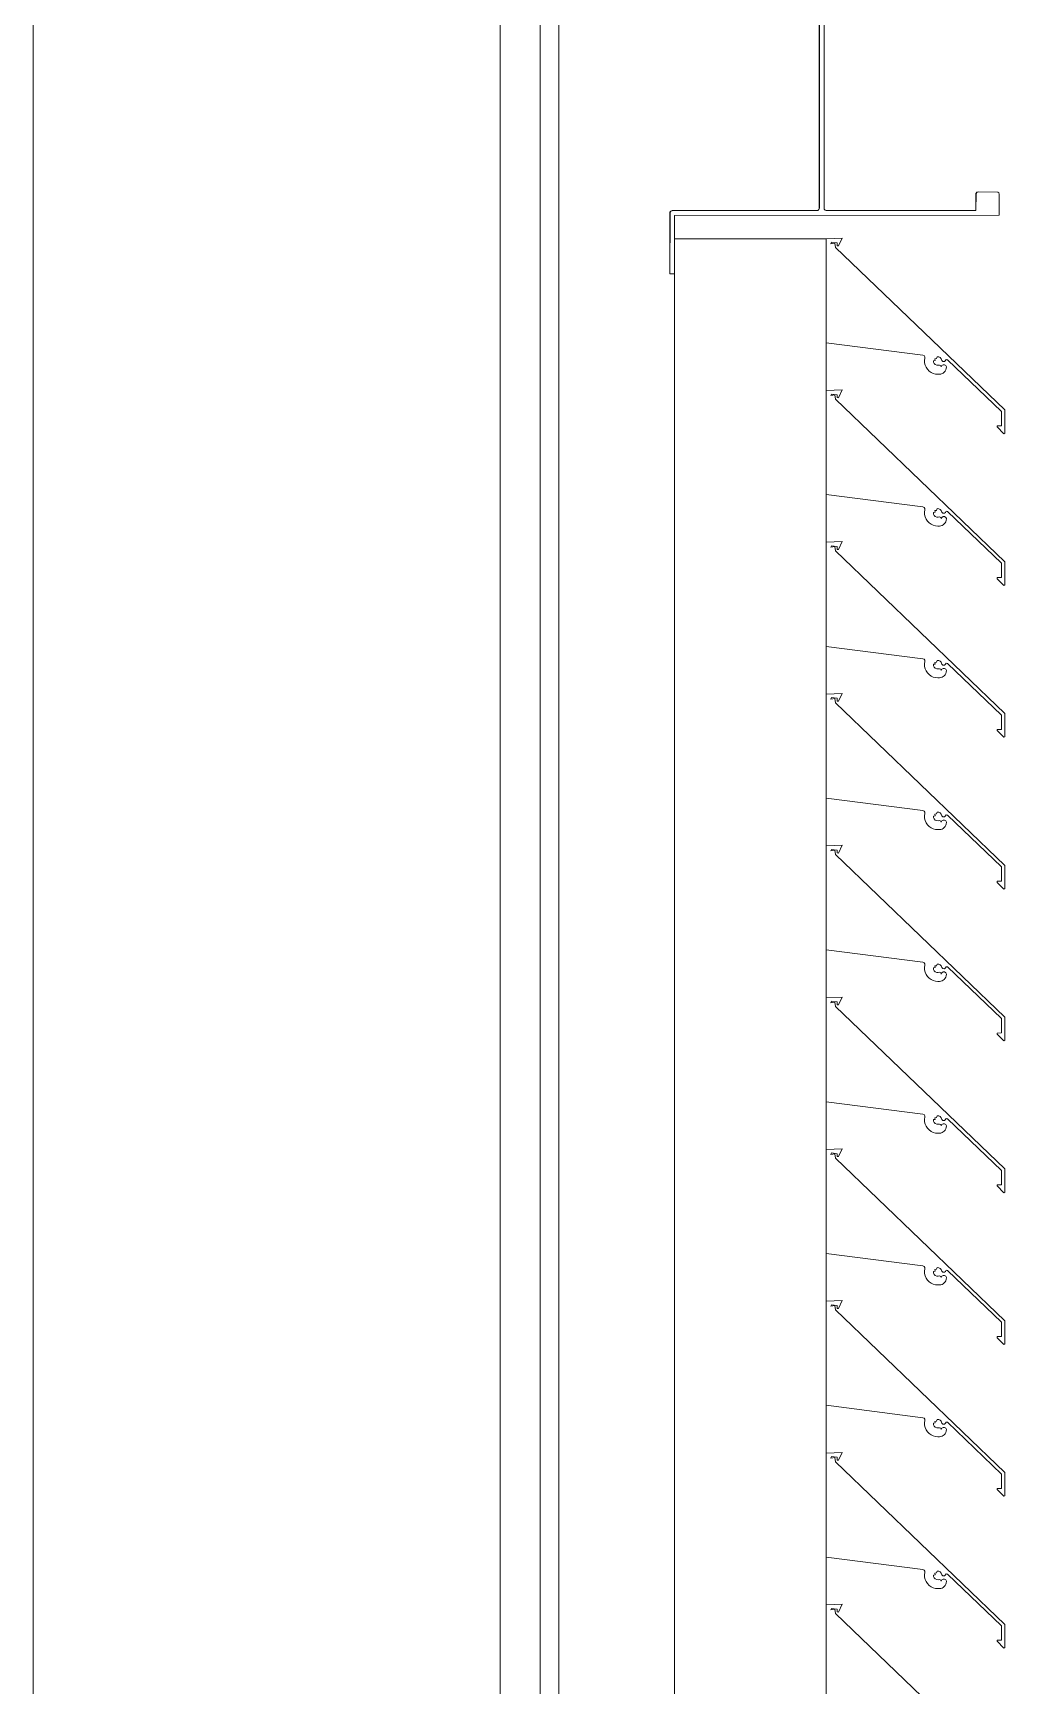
# Model space of a CAD drawing. Header units: millimetres. Extents: x -220592 to 404889, y -217665 to 38245.
# Drawn here: x 7830.18 to 7834.34, y -47989.15 to -47982.07 of the extents above; entities that cross this region are included whole.
import ezdxf

# ---------------------------------------------------------------- set-up
doc = ezdxf.new("R2010")
doc.units = ezdxf.units.MM
doc.linetypes.add('XKITLINE00', pattern=[0])
doc.layers.add('Part', color=7, linetype='Continuous', lineweight=0)

# ---------------------------------------------------------------- blocks, each defined once
blk = doc.blocks.new('*A15046')
at = {"layer": 'Part', "color": 7, "linetype": 'XKITLINE00', "lineweight": 0}
for p, q in [((92.53, 356.643483), (92.53, 93.899527)), ((94.53, 93.899527), (94.53, 244.699959))]:
    blk.add_line(p, q, dxfattribs=at)
blk = doc.blocks.new('*A15051')
at = {"layer": 'Part', "color": 7, "linetype": 'XKITLINE00', "lineweight": 0}
for p, q in [((94.700136, 214.15), (94.700136, 241.4)), ((94.780136, 214.15), (94.780136, 241.4))]:
    blk.add_line(p, q, dxfattribs=at)
blk = doc.blocks.new('*A15053')
at = {"layer": 'Part', "color": 7, "linetype": 'XKITLINE00', "lineweight": 0}
for p, q in [((95.925304, 227.26533), (95.275304, 227.26533)), ((95.275304, 227.26533), (95.275304, 213.465444)), ((95.925304, 227.26533), (95.925304, 213.465444)), ((95.925304, 213.465444), (95.275304, 213.465444))]:
    blk.add_line(p, q, dxfattribs=at)
blk = doc.blocks.new('*A15861')
at = {"layer": 'Part', "color": 7, "linetype": 'XKITLINE00', "lineweight": 0}
for p, q in [((95.275085, 228.61533), (95.255085, 228.615327)), ((95.255085, 228.615327), (95.255131, 228.355327)), ((95.255131, 228.355327), (95.256817, 228.349771)), ((95.256817, 228.349771), (95.261306, 228.346089)), ((95.261306, 228.346089), (95.261681, 228.346088)), ((95.275632, 228.36533), (96.665129, 228.365573)), ((95.890688, 228.343752), (95.894372, 228.339265)), ((95.894372, 228.339265), (95.895134, 228.335438)), ((95.895134, 228.335438), (95.895298, 227.395438)), ((96.565132, 228.34545), (96.565145, 228.275555)), ((96.565145, 228.275555), (96.566831, 228.27)), ((96.566831, 228.27), (96.571319, 228.266318)), ((96.571319, 228.266318), (96.571698, 228.266314)), ((96.566048, 227.459382), (96.5653, 227.385555)), ((96.569731, 227.463871), (96.566048, 227.459382)), ((96.575286, 227.465557), (96.569731, 227.463871)), ((96.659113, 227.46481), (96.575286, 227.465557)), ((95.256062, 227.379154), (95.255347, 227.115327)), ((95.259745, 227.383642), (95.256062, 227.379154)), ((95.2653, 227.385328), (95.259745, 227.383642)), ((95.889127, 227.386198), (95.2653, 227.385328)), ((95.893614, 227.389882), (95.889127, 227.386198)), ((95.895298, 227.395438), (95.893614, 227.389882)), ((96.5653, 227.385555), (95.925456, 227.385444)), ((95.255347, 227.115327), (95.25585, 227.115327))]:
    blk.add_line(p, q, dxfattribs=at)
blk = doc.blocks.new('*A15862')
at = {"layer": 'Part', "color": 7, "linetype": 'XKITLINE00', "lineweight": 0}
for p, q in [((95.925304, 222.715326), (95.992799, 222.71794)), ((95.947029, 222.700196), (95.944993, 222.693623)), ((95.944993, 222.693623), (95.962009, 222.696527)), ((95.972012, 222.697056), (95.947029, 222.700196)), ((95.962009, 222.696527), (95.964906, 222.677984)), ((95.964906, 222.677984), (96.690028, 221.981738)), ((95.972141, 222.684865), (95.972012, 222.697056)), ((95.977264, 222.684453), (95.972141, 222.684865)), ((95.992799, 222.71794), (95.977264, 222.684453)), ((96.339112, 222.216618), (95.925304, 222.269622)), ((96.344187, 222.214428), (96.339112, 222.216618)), ((96.347324, 222.209876), (96.344187, 222.214428)), ((96.346077, 222.19422), (96.347563, 222.204354)), ((96.346452, 222.183984), (96.346077, 222.19422)), ((96.348675, 222.173985), (96.346452, 222.183984)), ((96.347563, 222.204354), (96.347324, 222.209876)), ((96.352673, 222.164555), (96.348675, 222.173985)), ((96.391775, 222.193926), (96.38407, 222.19282)), ((96.38407, 222.19282), (96.384639, 222.186336)), ((96.384639, 222.186336), (96.387441, 222.180462)), ((96.387441, 222.180462), (96.392123, 222.17594)), ((96.397771, 222.20193), (96.390606, 222.200986)), ((96.390606, 222.200986), (96.391775, 222.193926)), ((96.392123, 222.17594), (96.398091, 222.173342)), ((96.400093, 222.20932), (96.397771, 222.20193)), ((96.406765, 222.208898), (96.400093, 222.20932)), ((96.412841, 222.206108), (96.406765, 222.208898)), ((96.417508, 222.201322), (96.412841, 222.206108)), ((96.420622, 222.193748), (96.417508, 222.201322)), ((96.420292, 222.171987), (96.425448, 222.175205)), ((96.424805, 222.189591), (96.420622, 222.193748)), ((96.430699, 222.189385), (96.424805, 222.189591)), ((96.425448, 222.175205), (96.431526, 222.175193)), ((96.435163, 222.193239), (96.430699, 222.189385)), ((96.431526, 222.175193), (96.43667, 222.171956)), ((96.438818, 222.197866), (96.435163, 222.193239)), ((96.443977, 222.196774), (96.438818, 222.197866)), ((96.674993, 221.975371), (96.443977, 222.196774)), ((96.358313, 222.156005), (96.352673, 222.164555)), ((96.365409, 222.148618), (96.358313, 222.156005)), ((96.373725, 222.14264), (96.365409, 222.148618)), ((96.382988, 222.138267), (96.373725, 222.14264)), ((96.392889, 222.135644), (96.382988, 222.138267)), ((96.403102, 222.134859), (96.392889, 222.135644)), ((96.398091, 222.173342), (96.404591, 222.172998)), ((96.409901, 222.134957), (96.403102, 222.134859)), ((96.404591, 222.172998), (96.410509, 222.173903)), ((96.415629, 222.135593), (96.409901, 222.134957)), ((96.410509, 222.173903), (96.41532, 222.171496)), ((96.41532, 222.171496), (96.41735, 222.166515)), ((96.42113, 222.137312), (96.415629, 222.135593)), ((96.41735, 222.166515), (96.420292, 222.171987)), ((96.4262, 222.140052), (96.42113, 222.137312)), ((96.430653, 222.14371), (96.4262, 222.140052)), ((96.434325, 222.148153), (96.430653, 222.14371)), ((96.437079, 222.153216), (96.434325, 222.148153)), ((96.43667, 222.171956), (96.43931, 222.166482)), ((96.438814, 222.158712), (96.437079, 222.153216)), ((96.43931, 222.166482), (96.438814, 222.158712)), ((96.67465, 221.914025), (96.674993, 221.975371)), ((96.690028, 221.981738), (96.689475, 221.882587)), ((96.656145, 221.909007), (96.65723, 221.913928)), ((96.684794, 221.880119), (96.656145, 221.909007)), ((96.65723, 221.913928), (96.67465, 221.914025)), ((96.689475, 221.882587), (96.684794, 221.880119))]:
    blk.add_line(p, q, dxfattribs=at)
blk = doc.blocks.new('*A15863')
at = {"layer": 'Part', "color": 7, "linetype": 'XKITLINE00', "lineweight": 0}
for p, q in [((95.925304, 223.365326), (95.992799, 223.36794)), ((95.947029, 223.350196), (95.944993, 223.343623)), ((95.944993, 223.343623), (95.962009, 223.346527)), ((95.972012, 223.347056), (95.947029, 223.350196)), ((95.962009, 223.346527), (95.964906, 223.327984)), ((95.964906, 223.327984), (96.690028, 222.631738)), ((95.972141, 223.334865), (95.972012, 223.347056)), ((95.977264, 223.334453), (95.972141, 223.334865)), ((95.992799, 223.36794), (95.977264, 223.334453)), ((96.339112, 222.866618), (95.925304, 222.919622)), ((96.344187, 222.864428), (96.339112, 222.866618)), ((96.347324, 222.859876), (96.344187, 222.864428)), ((96.346077, 222.84422), (96.347563, 222.854354)), ((96.346452, 222.833984), (96.346077, 222.84422)), ((96.348675, 222.823985), (96.346452, 222.833984)), ((96.347563, 222.854354), (96.347324, 222.859876)), ((96.352673, 222.814555), (96.348675, 222.823985)), ((96.358313, 222.806005), (96.352673, 222.814555)), ((96.391775, 222.843926), (96.38407, 222.84282)), ((96.38407, 222.84282), (96.384639, 222.836336)), ((96.384639, 222.836336), (96.387441, 222.830462)), ((96.387441, 222.830462), (96.392123, 222.82594)), ((96.397771, 222.85193), (96.390606, 222.850986)), ((96.390606, 222.850986), (96.391775, 222.843926)), ((96.392123, 222.82594), (96.398091, 222.823342)), ((96.400093, 222.85932), (96.397771, 222.85193)), ((96.398091, 222.823342), (96.404591, 222.822998)), ((96.406765, 222.858898), (96.400093, 222.85932)), ((96.404591, 222.822998), (96.410509, 222.823903)), ((96.412841, 222.856108), (96.406765, 222.858898)), ((96.410509, 222.823903), (96.41532, 222.821496)), ((96.417508, 222.851322), (96.412841, 222.856108)), ((96.41532, 222.821496), (96.41735, 222.816515)), ((96.41735, 222.816515), (96.420292, 222.821987)), ((96.420622, 222.843748), (96.417508, 222.851322)), ((96.420292, 222.821987), (96.425448, 222.825205)), ((96.424805, 222.839591), (96.420622, 222.843748)), ((96.430699, 222.839385), (96.424805, 222.839591)), ((96.425448, 222.825205), (96.431526, 222.825193)), ((96.435163, 222.843239), (96.430699, 222.839385)), ((96.431526, 222.825193), (96.43667, 222.821956)), ((96.438818, 222.847866), (96.435163, 222.843239)), ((96.43667, 222.821956), (96.43931, 222.816482)), ((96.43931, 222.816482), (96.438814, 222.808712)), ((96.443977, 222.846774), (96.438818, 222.847866)), ((96.674993, 222.625371), (96.443977, 222.846774)), ((96.365409, 222.798618), (96.358313, 222.806005)), ((96.373725, 222.79264), (96.365409, 222.798618)), ((96.382988, 222.788267), (96.373725, 222.79264)), ((96.392889, 222.785644), (96.382988, 222.788267)), ((96.403102, 222.784859), (96.392889, 222.785644)), ((96.409901, 222.784957), (96.403102, 222.784859)), ((96.415629, 222.785593), (96.409901, 222.784957)), ((96.42113, 222.787312), (96.415629, 222.785593)), ((96.4262, 222.790052), (96.42113, 222.787312)), ((96.430653, 222.79371), (96.4262, 222.790052)), ((96.434325, 222.798153), (96.430653, 222.79371)), ((96.437079, 222.803216), (96.434325, 222.798153)), ((96.438814, 222.808712), (96.437079, 222.803216)), ((96.67465, 222.564025), (96.674993, 222.625371)), ((96.690028, 222.631738), (96.689475, 222.532587)), ((96.656145, 222.559007), (96.65723, 222.563928)), ((96.684794, 222.530119), (96.656145, 222.559007)), ((96.65723, 222.563928), (96.67465, 222.564025)), ((96.689475, 222.532587), (96.684794, 222.530119))]:
    blk.add_line(p, q, dxfattribs=at)
blk = doc.blocks.new('*A15864')
at = {"layer": 'Part', "color": 7, "linetype": 'XKITLINE00', "lineweight": 0}
for p, q in [((95.925304, 224.015326), (95.992799, 224.01794)), ((95.992799, 224.01794), (95.977264, 223.984453)), ((95.947029, 224.000196), (95.944993, 223.993623)), ((95.944993, 223.993623), (95.962009, 223.996527)), ((95.972012, 223.997056), (95.947029, 224.000196)), ((95.962009, 223.996527), (95.964906, 223.977984)), ((95.964906, 223.977984), (96.690028, 223.281738)), ((95.972141, 223.984865), (95.972012, 223.997056)), ((95.977264, 223.984453), (95.972141, 223.984865)), ((96.339112, 223.516618), (95.925304, 223.569622)), ((96.344187, 223.514428), (96.339112, 223.516618)), ((96.347324, 223.509876), (96.344187, 223.514428)), ((96.346077, 223.49422), (96.347563, 223.504354)), ((96.346452, 223.483984), (96.346077, 223.49422)), ((96.348675, 223.473985), (96.346452, 223.483984)), ((96.347563, 223.504354), (96.347324, 223.509876)), ((96.352673, 223.464555), (96.348675, 223.473985)), ((96.358313, 223.456005), (96.352673, 223.464555)), ((96.365409, 223.448618), (96.358313, 223.456005)), ((96.373725, 223.44264), (96.365409, 223.448618)), ((96.391775, 223.493926), (96.38407, 223.49282)), ((96.38407, 223.49282), (96.384639, 223.486336)), ((96.384639, 223.486336), (96.387441, 223.480462)), ((96.387441, 223.480462), (96.392123, 223.47594)), ((96.397771, 223.50193), (96.390606, 223.500986)), ((96.390606, 223.500986), (96.391775, 223.493926)), ((96.392123, 223.47594), (96.398091, 223.473342)), ((96.400093, 223.50932), (96.397771, 223.50193)), ((96.398091, 223.473342), (96.404591, 223.472998)), ((96.406765, 223.508898), (96.400093, 223.50932)), ((96.404591, 223.472998), (96.410509, 223.473903)), ((96.412841, 223.506108), (96.406765, 223.508898)), ((96.410509, 223.473903), (96.41532, 223.471496)), ((96.417508, 223.501322), (96.412841, 223.506108)), ((96.41532, 223.471496), (96.41735, 223.466515)), ((96.41735, 223.466515), (96.420292, 223.471987)), ((96.420622, 223.493748), (96.417508, 223.501322)), ((96.420292, 223.471987), (96.425448, 223.475205)), ((96.424805, 223.489591), (96.420622, 223.493748)), ((96.430699, 223.489385), (96.424805, 223.489591)), ((96.425448, 223.475205), (96.431526, 223.475193)), ((96.434325, 223.448153), (96.430653, 223.44371)), ((96.435163, 223.493239), (96.430699, 223.489385)), ((96.431526, 223.475193), (96.43667, 223.471956)), ((96.437079, 223.453216), (96.434325, 223.448153)), ((96.438818, 223.497866), (96.435163, 223.493239)), ((96.43667, 223.471956), (96.43931, 223.466482)), ((96.438814, 223.458712), (96.437079, 223.453216)), ((96.43931, 223.466482), (96.438814, 223.458712)), ((96.443977, 223.496774), (96.438818, 223.497866)), ((96.674993, 223.275371), (96.443977, 223.496774)), ((96.382988, 223.438267), (96.373725, 223.44264)), ((96.392889, 223.435644), (96.382988, 223.438267)), ((96.403102, 223.434859), (96.392889, 223.435644)), ((96.409901, 223.434957), (96.403102, 223.434859)), ((96.415629, 223.435593), (96.409901, 223.434957)), ((96.42113, 223.437312), (96.415629, 223.435593)), ((96.4262, 223.440052), (96.42113, 223.437312)), ((96.430653, 223.44371), (96.4262, 223.440052)), ((96.67465, 223.214025), (96.674993, 223.275371)), ((96.690028, 223.281738), (96.689475, 223.182587)), ((96.656145, 223.209007), (96.65723, 223.213928)), ((96.684794, 223.180119), (96.656145, 223.209007)), ((96.65723, 223.213928), (96.67465, 223.214025)), ((96.689475, 223.182587), (96.684794, 223.180119))]:
    blk.add_line(p, q, dxfattribs=at)
blk = doc.blocks.new('*A15865')
at = {"layer": 'Part', "color": 7, "linetype": 'XKITLINE00', "lineweight": 0}
for p, q in [((95.925304, 224.665326), (95.992799, 224.66794)), ((95.992799, 224.66794), (95.977264, 224.634453)), ((95.947029, 224.650196), (95.944993, 224.643623)), ((95.944993, 224.643623), (95.962009, 224.646527)), ((95.972012, 224.647056), (95.947029, 224.650196)), ((95.962009, 224.646527), (95.964906, 224.627984)), ((95.964906, 224.627984), (96.690028, 223.931738)), ((95.972141, 224.634865), (95.972012, 224.647056)), ((95.977264, 224.634453), (95.972141, 224.634865)), ((96.339112, 224.166618), (95.925304, 224.219622)), ((96.344187, 224.164428), (96.339112, 224.166618)), ((96.347324, 224.159876), (96.344187, 224.164428)), ((96.347563, 224.154354), (96.347324, 224.159876)), ((96.400093, 224.15932), (96.397771, 224.15193)), ((96.406765, 224.158898), (96.400093, 224.15932)), ((96.412841, 224.156108), (96.406765, 224.158898)), ((96.417508, 224.151322), (96.412841, 224.156108)), ((96.346077, 224.14422), (96.347563, 224.154354)), ((96.346452, 224.133984), (96.346077, 224.14422)), ((96.348675, 224.123985), (96.346452, 224.133984)), ((96.352673, 224.114555), (96.348675, 224.123985)), ((96.358313, 224.106005), (96.352673, 224.114555)), ((96.365409, 224.098618), (96.358313, 224.106005)), ((96.373725, 224.09264), (96.365409, 224.098618)), ((96.382988, 224.088267), (96.373725, 224.09264)), ((96.392889, 224.085644), (96.382988, 224.088267)), ((96.391775, 224.143926), (96.38407, 224.14282)), ((96.38407, 224.14282), (96.384639, 224.136336)), ((96.384639, 224.136336), (96.387441, 224.130462)), ((96.387441, 224.130462), (96.392123, 224.12594)), ((96.397771, 224.15193), (96.390606, 224.150986)), ((96.390606, 224.150986), (96.391775, 224.143926)), ((96.392123, 224.12594), (96.398091, 224.123342)), ((96.403102, 224.084859), (96.392889, 224.085644)), ((96.398091, 224.123342), (96.404591, 224.122998)), ((96.409901, 224.084957), (96.403102, 224.084859)), ((96.404591, 224.122998), (96.410509, 224.123903)), ((96.415629, 224.085593), (96.409901, 224.084957)), ((96.410509, 224.123903), (96.41532, 224.121496)), ((96.41532, 224.121496), (96.41735, 224.116515)), ((96.42113, 224.087312), (96.415629, 224.085593)), ((96.41735, 224.116515), (96.420292, 224.121987)), ((96.420622, 224.143748), (96.417508, 224.151322)), ((96.420292, 224.121987), (96.425448, 224.125205)), ((96.424805, 224.139591), (96.420622, 224.143748)), ((96.4262, 224.090052), (96.42113, 224.087312)), ((96.430699, 224.139385), (96.424805, 224.139591)), ((96.425448, 224.125205), (96.431526, 224.125193)), ((96.430653, 224.09371), (96.4262, 224.090052)), ((96.434325, 224.098153), (96.430653, 224.09371)), ((96.435163, 224.143239), (96.430699, 224.139385)), ((96.431526, 224.125193), (96.43667, 224.121956)), ((96.437079, 224.103216), (96.434325, 224.098153)), ((96.438818, 224.147866), (96.435163, 224.143239)), ((96.43667, 224.121956), (96.43931, 224.116482)), ((96.438814, 224.108712), (96.437079, 224.103216)), ((96.43931, 224.116482), (96.438814, 224.108712)), ((96.443977, 224.146774), (96.438818, 224.147866)), ((96.674993, 223.925371), (96.443977, 224.146774)), ((96.67465, 223.864025), (96.674993, 223.925371)), ((96.690028, 223.931738), (96.689475, 223.832587)), ((96.656145, 223.859007), (96.65723, 223.863928)), ((96.684794, 223.830119), (96.656145, 223.859007)), ((96.65723, 223.863928), (96.67465, 223.864025)), ((96.689475, 223.832587), (96.684794, 223.830119))]:
    blk.add_line(p, q, dxfattribs=at)
blk = doc.blocks.new('*A15866')
at = {"layer": 'Part', "color": 7, "linetype": 'XKITLINE00', "lineweight": 0}
for p, q in [((95.925304, 225.315326), (95.992799, 225.31794)), ((95.947029, 225.300196), (95.944993, 225.293623)), ((95.944993, 225.293623), (95.962009, 225.296527)), ((95.972012, 225.297056), (95.947029, 225.300196)), ((95.962009, 225.296527), (95.964906, 225.277984)), ((95.972141, 225.284865), (95.972012, 225.297056)), ((95.992799, 225.31794), (95.977264, 225.284453)), ((95.964906, 225.277984), (96.690028, 224.581738)), ((95.977264, 225.284453), (95.972141, 225.284865)), ((96.339112, 224.816618), (95.925304, 224.869622)), ((96.344187, 224.814428), (96.339112, 224.816618)), ((96.347324, 224.809876), (96.344187, 224.814428)), ((96.346077, 224.79422), (96.347563, 224.804354)), ((96.346452, 224.783984), (96.346077, 224.79422)), ((96.347563, 224.804354), (96.347324, 224.809876)), ((96.391775, 224.793926), (96.38407, 224.79282)), ((96.38407, 224.79282), (96.384639, 224.786336)), ((96.397771, 224.80193), (96.390606, 224.800986)), ((96.390606, 224.800986), (96.391775, 224.793926)), ((96.400093, 224.80932), (96.397771, 224.80193)), ((96.406765, 224.808898), (96.400093, 224.80932)), ((96.412841, 224.806108), (96.406765, 224.808898)), ((96.417508, 224.801322), (96.412841, 224.806108)), ((96.420622, 224.793748), (96.417508, 224.801322)), ((96.424805, 224.789591), (96.420622, 224.793748)), ((96.435163, 224.793239), (96.430699, 224.789385)), ((96.438818, 224.797866), (96.435163, 224.793239)), ((96.443977, 224.796774), (96.438818, 224.797866)), ((96.674993, 224.575371), (96.443977, 224.796774)), ((96.348675, 224.773985), (96.346452, 224.783984)), ((96.352673, 224.764555), (96.348675, 224.773985)), ((96.358313, 224.756005), (96.352673, 224.764555)), ((96.365409, 224.748618), (96.358313, 224.756005)), ((96.373725, 224.74264), (96.365409, 224.748618)), ((96.382988, 224.738267), (96.373725, 224.74264)), ((96.392889, 224.735644), (96.382988, 224.738267)), ((96.384639, 224.786336), (96.387441, 224.780462)), ((96.387441, 224.780462), (96.392123, 224.77594)), ((96.392123, 224.77594), (96.398091, 224.773342)), ((96.403102, 224.734859), (96.392889, 224.735644)), ((96.398091, 224.773342), (96.404591, 224.772998)), ((96.409901, 224.734957), (96.403102, 224.734859)), ((96.404591, 224.772998), (96.410509, 224.773903)), ((96.415629, 224.735593), (96.409901, 224.734957)), ((96.410509, 224.773903), (96.41532, 224.771496)), ((96.41532, 224.771496), (96.41735, 224.766515)), ((96.42113, 224.737312), (96.415629, 224.735593)), ((96.41735, 224.766515), (96.420292, 224.771987)), ((96.420292, 224.771987), (96.425448, 224.775205)), ((96.4262, 224.740052), (96.42113, 224.737312)), ((96.430699, 224.789385), (96.424805, 224.789591)), ((96.425448, 224.775205), (96.431526, 224.775193)), ((96.430653, 224.74371), (96.4262, 224.740052)), ((96.434325, 224.748153), (96.430653, 224.74371)), ((96.431526, 224.775193), (96.43667, 224.771956)), ((96.437079, 224.753216), (96.434325, 224.748153)), ((96.43667, 224.771956), (96.43931, 224.766482)), ((96.438814, 224.758712), (96.437079, 224.753216)), ((96.43931, 224.766482), (96.438814, 224.758712)), ((96.690028, 224.581738), (96.689475, 224.482587)), ((96.656145, 224.509007), (96.65723, 224.513928)), ((96.65723, 224.513928), (96.67465, 224.514025)), ((96.67465, 224.514025), (96.674993, 224.575371)), ((96.684794, 224.480119), (96.656145, 224.509007)), ((96.689475, 224.482587), (96.684794, 224.480119))]:
    blk.add_line(p, q, dxfattribs=at)
blk = doc.blocks.new('*A15867')
at = {"layer": 'Part', "color": 7, "linetype": 'XKITLINE00', "lineweight": 0}
for p, q in [((95.925304, 225.965326), (95.992799, 225.96794)), ((95.947029, 225.950196), (95.944993, 225.943623)), ((95.944993, 225.943623), (95.962009, 225.946527)), ((95.972012, 225.947056), (95.947029, 225.950196)), ((95.962009, 225.946527), (95.964906, 225.927984)), ((95.964906, 225.927984), (96.690028, 225.231738)), ((95.972141, 225.934865), (95.972012, 225.947056)), ((95.977264, 225.934453), (95.972141, 225.934865)), ((95.992799, 225.96794), (95.977264, 225.934453)), ((96.339112, 225.466618), (95.925304, 225.519622)), ((96.344187, 225.464428), (96.339112, 225.466618)), ((96.347324, 225.459876), (96.344187, 225.464428)), ((96.346077, 225.44422), (96.347563, 225.454354)), ((96.346452, 225.433984), (96.346077, 225.44422)), ((96.348675, 225.423985), (96.346452, 225.433984)), ((96.347563, 225.454354), (96.347324, 225.459876)), ((96.391775, 225.443926), (96.38407, 225.44282)), ((96.38407, 225.44282), (96.384639, 225.436336)), ((96.384639, 225.436336), (96.387441, 225.430462)), ((96.387441, 225.430462), (96.392123, 225.42594)), ((96.397771, 225.45193), (96.390606, 225.450986)), ((96.390606, 225.450986), (96.391775, 225.443926)), ((96.400093, 225.45932), (96.397771, 225.45193)), ((96.406765, 225.458898), (96.400093, 225.45932)), ((96.412841, 225.456108), (96.406765, 225.458898)), ((96.417508, 225.451322), (96.412841, 225.456108)), ((96.420622, 225.443748), (96.417508, 225.451322)), ((96.424805, 225.439591), (96.420622, 225.443748)), ((96.430699, 225.439385), (96.424805, 225.439591)), ((96.435163, 225.443239), (96.430699, 225.439385)), ((96.438818, 225.447866), (96.435163, 225.443239)), ((96.443977, 225.446774), (96.438818, 225.447866)), ((96.674993, 225.225371), (96.443977, 225.446774)), ((96.352673, 225.414555), (96.348675, 225.423985)), ((96.358313, 225.406005), (96.352673, 225.414555)), ((96.365409, 225.398618), (96.358313, 225.406005)), ((96.373725, 225.39264), (96.365409, 225.398618)), ((96.382988, 225.388267), (96.373725, 225.39264)), ((96.392889, 225.385644), (96.382988, 225.388267)), ((96.392123, 225.42594), (96.398091, 225.423342)), ((96.403102, 225.384859), (96.392889, 225.385644)), ((96.398091, 225.423342), (96.404591, 225.422998)), ((96.409901, 225.384957), (96.403102, 225.384859)), ((96.404591, 225.422998), (96.410509, 225.423903)), ((96.415629, 225.385593), (96.409901, 225.384957)), ((96.410509, 225.423903), (96.41532, 225.421496)), ((96.41532, 225.421496), (96.41735, 225.416515)), ((96.42113, 225.387312), (96.415629, 225.385593)), ((96.41735, 225.416515), (96.420292, 225.421987)), ((96.420292, 225.421987), (96.425448, 225.425205)), ((96.4262, 225.390052), (96.42113, 225.387312)), ((96.425448, 225.425205), (96.431526, 225.425193)), ((96.430653, 225.39371), (96.4262, 225.390052)), ((96.434325, 225.398153), (96.430653, 225.39371)), ((96.431526, 225.425193), (96.43667, 225.421956)), ((96.437079, 225.403216), (96.434325, 225.398153)), ((96.43667, 225.421956), (96.43931, 225.416482)), ((96.438814, 225.408712), (96.437079, 225.403216)), ((96.43931, 225.416482), (96.438814, 225.408712)), ((96.67465, 225.164025), (96.674993, 225.225371)), ((96.690028, 225.231738), (96.689475, 225.132587)), ((96.656145, 225.159007), (96.65723, 225.163928)), ((96.684794, 225.130119), (96.656145, 225.159007)), ((96.65723, 225.163928), (96.67465, 225.164025)), ((96.689475, 225.132587), (96.684794, 225.130119))]:
    blk.add_line(p, q, dxfattribs=at)
blk = doc.blocks.new('*A15868')
at = {"layer": 'Part', "color": 7, "linetype": 'XKITLINE00', "lineweight": 0}
for p, q in [((95.925304, 226.615326), (95.992799, 226.61794)), ((95.947029, 226.600196), (95.944993, 226.593623)), ((95.944993, 226.593623), (95.962009, 226.596527)), ((95.972012, 226.597056), (95.947029, 226.600196)), ((95.962009, 226.596527), (95.964906, 226.577984)), ((95.964906, 226.577984), (96.690028, 225.881738)), ((95.972141, 226.584865), (95.972012, 226.597056)), ((95.977264, 226.584453), (95.972141, 226.584865)), ((95.992799, 226.61794), (95.977264, 226.584453)), ((96.339112, 226.116618), (95.925304, 226.169622)), ((96.344187, 226.114428), (96.339112, 226.116618)), ((96.347324, 226.109876), (96.344187, 226.114428)), ((96.346077, 226.09422), (96.347563, 226.104354)), ((96.346452, 226.083984), (96.346077, 226.09422)), ((96.348675, 226.073985), (96.346452, 226.083984)), ((96.347563, 226.104354), (96.347324, 226.109876)), ((96.352673, 226.064555), (96.348675, 226.073985)), ((96.391775, 226.093926), (96.38407, 226.09282)), ((96.38407, 226.09282), (96.384639, 226.086336)), ((96.384639, 226.086336), (96.387441, 226.080462)), ((96.387441, 226.080462), (96.392123, 226.07594)), ((96.397771, 226.10193), (96.390606, 226.100986)), ((96.390606, 226.100986), (96.391775, 226.093926)), ((96.392123, 226.07594), (96.398091, 226.073342)), ((96.400093, 226.10932), (96.397771, 226.10193)), ((96.398091, 226.073342), (96.404591, 226.072998)), ((96.406765, 226.108898), (96.400093, 226.10932)), ((96.404591, 226.072998), (96.410509, 226.073903)), ((96.412841, 226.106108), (96.406765, 226.108898)), ((96.410509, 226.073903), (96.41532, 226.071496)), ((96.417508, 226.101322), (96.412841, 226.106108)), ((96.41532, 226.071496), (96.41735, 226.066515)), ((96.41735, 226.066515), (96.420292, 226.071987)), ((96.420622, 226.093748), (96.417508, 226.101322)), ((96.420292, 226.071987), (96.425448, 226.075205)), ((96.424805, 226.089591), (96.420622, 226.093748)), ((96.430699, 226.089385), (96.424805, 226.089591)), ((96.425448, 226.075205), (96.431526, 226.075193)), ((96.435163, 226.093239), (96.430699, 226.089385)), ((96.431526, 226.075193), (96.43667, 226.071956)), ((96.438818, 226.097866), (96.435163, 226.093239)), ((96.43667, 226.071956), (96.43931, 226.066482)), ((96.443977, 226.096774), (96.438818, 226.097866)), ((96.674993, 225.875371), (96.443977, 226.096774)), ((96.358313, 226.056005), (96.352673, 226.064555)), ((96.365409, 226.048618), (96.358313, 226.056005)), ((96.373725, 226.04264), (96.365409, 226.048618)), ((96.382988, 226.038267), (96.373725, 226.04264)), ((96.392889, 226.035644), (96.382988, 226.038267)), ((96.403102, 226.034859), (96.392889, 226.035644)), ((96.409901, 226.034957), (96.403102, 226.034859)), ((96.415629, 226.035593), (96.409901, 226.034957)), ((96.42113, 226.037312), (96.415629, 226.035593)), ((96.4262, 226.040052), (96.42113, 226.037312)), ((96.430653, 226.04371), (96.4262, 226.040052)), ((96.434325, 226.048153), (96.430653, 226.04371)), ((96.437079, 226.053216), (96.434325, 226.048153)), ((96.438814, 226.058712), (96.437079, 226.053216)), ((96.43931, 226.066482), (96.438814, 226.058712)), ((96.67465, 225.814025), (96.674993, 225.875371)), ((96.690028, 225.881738), (96.689475, 225.782587)), ((96.656145, 225.809007), (96.65723, 225.813928)), ((96.684794, 225.780119), (96.656145, 225.809007)), ((96.65723, 225.813928), (96.67465, 225.814025)), ((96.689475, 225.782587), (96.684794, 225.780119))]:
    blk.add_line(p, q, dxfattribs=at)
blk = doc.blocks.new('*A15869')
at = {"layer": 'Part', "color": 7, "linetype": 'XKITLINE00', "lineweight": 0}
for p, q in [((95.925418, 227.26533), (95.992799, 227.26794)), ((95.947029, 227.250196), (95.944993, 227.243623)), ((95.944993, 227.243623), (95.962009, 227.246527)), ((95.972012, 227.247056), (95.947029, 227.250196)), ((95.962009, 227.246527), (95.964906, 227.227984)), ((95.964906, 227.227984), (96.690028, 226.531738)), ((95.972141, 227.234865), (95.972012, 227.247056)), ((95.977264, 227.234453), (95.972141, 227.234865)), ((95.992799, 227.26794), (95.977264, 227.234453)), ((96.339112, 226.766618), (95.925304, 226.819622)), ((96.344187, 226.764428), (96.339112, 226.766618)), ((96.347324, 226.759876), (96.344187, 226.764428)), ((96.346077, 226.74422), (96.347563, 226.754354)), ((96.346452, 226.733984), (96.346077, 226.74422)), ((96.348675, 226.723985), (96.346452, 226.733984)), ((96.347563, 226.754354), (96.347324, 226.759876)), ((96.352673, 226.714555), (96.348675, 226.723985)), ((96.358313, 226.706005), (96.352673, 226.714555)), ((96.365409, 226.698618), (96.358313, 226.706005)), ((96.391775, 226.743926), (96.38407, 226.74282)), ((96.38407, 226.74282), (96.384639, 226.736336)), ((96.384639, 226.736336), (96.387441, 226.730462)), ((96.387441, 226.730462), (96.392123, 226.72594)), ((96.397771, 226.75193), (96.390606, 226.750986)), ((96.390606, 226.750986), (96.391775, 226.743926)), ((96.392123, 226.72594), (96.398091, 226.723342)), ((96.400093, 226.75932), (96.397771, 226.75193)), ((96.398091, 226.723342), (96.404591, 226.722998)), ((96.406765, 226.758898), (96.400093, 226.75932)), ((96.404591, 226.722998), (96.410509, 226.723903)), ((96.412841, 226.756108), (96.406765, 226.758898)), ((96.410509, 226.723903), (96.41532, 226.721496)), ((96.417508, 226.751322), (96.412841, 226.756108)), ((96.41532, 226.721496), (96.41735, 226.716515)), ((96.41735, 226.716515), (96.420292, 226.721987)), ((96.420622, 226.743748), (96.417508, 226.751322)), ((96.420292, 226.721987), (96.425448, 226.725205)), ((96.424805, 226.739591), (96.420622, 226.743748)), ((96.430699, 226.739385), (96.424805, 226.739591)), ((96.425448, 226.725205), (96.431526, 226.725193)), ((96.435163, 226.743239), (96.430699, 226.739385)), ((96.431526, 226.725193), (96.43667, 226.721956)), ((96.438818, 226.747866), (96.435163, 226.743239)), ((96.43667, 226.721956), (96.43931, 226.716482)), ((96.438814, 226.708712), (96.437079, 226.703216)), ((96.43931, 226.716482), (96.438814, 226.708712)), ((96.443977, 226.746774), (96.438818, 226.747866)), ((96.674993, 226.525371), (96.443977, 226.746774)), ((96.373725, 226.69264), (96.365409, 226.698618)), ((96.382988, 226.688267), (96.373725, 226.69264)), ((96.392889, 226.685644), (96.382988, 226.688267)), ((96.403102, 226.684859), (96.392889, 226.685644)), ((96.409901, 226.684957), (96.403102, 226.684859)), ((96.415629, 226.685593), (96.409901, 226.684957)), ((96.42113, 226.687312), (96.415629, 226.685593)), ((96.4262, 226.690052), (96.42113, 226.687312)), ((96.430653, 226.69371), (96.4262, 226.690052)), ((96.434325, 226.698153), (96.430653, 226.69371)), ((96.437079, 226.703216), (96.434325, 226.698153)), ((96.67465, 226.464025), (96.674993, 226.525371)), ((96.690028, 226.531738), (96.689475, 226.432587)), ((96.656145, 226.459007), (96.65723, 226.463928)), ((96.684794, 226.430119), (96.656145, 226.459007)), ((96.65723, 226.463928), (96.67465, 226.464025)), ((96.689475, 226.432587), (96.684794, 226.430119))]:
    blk.add_line(p, q, dxfattribs=at)
blk = doc.blocks.new('*A15870')
at = {"layer": 'Part', "color": 7, "linetype": 'XKITLINE00', "lineweight": 0}
for p, q in [((95.925304, 222.065326), (95.992799, 222.06794)), ((95.947029, 222.050196), (95.944993, 222.043623)), ((95.944993, 222.043623), (95.962009, 222.046527)), ((95.972012, 222.047056), (95.947029, 222.050196)), ((95.962009, 222.046527), (95.964906, 222.027984)), ((95.972141, 222.034865), (95.972012, 222.047056)), ((95.977264, 222.034453), (95.972141, 222.034865)), ((95.992799, 222.06794), (95.977264, 222.034453)), ((95.964906, 222.027984), (96.690028, 221.331738)), ((96.339112, 221.566618), (95.925304, 221.619622)), ((96.344187, 221.564428), (96.339112, 221.566618)), ((96.347324, 221.559876), (96.344187, 221.564428)), ((96.346077, 221.54422), (96.347563, 221.554354)), ((96.346452, 221.533984), (96.346077, 221.54422)), ((96.347563, 221.554354), (96.347324, 221.559876)), ((96.391775, 221.543926), (96.38407, 221.54282)), ((96.38407, 221.54282), (96.384639, 221.536336)), ((96.397771, 221.55193), (96.390606, 221.550986)), ((96.390606, 221.550986), (96.391775, 221.543926)), ((96.400093, 221.55932), (96.397771, 221.55193)), ((96.406765, 221.558898), (96.400093, 221.55932)), ((96.412841, 221.556108), (96.406765, 221.558898)), ((96.417508, 221.551322), (96.412841, 221.556108)), ((96.420622, 221.543748), (96.417508, 221.551322)), ((96.424805, 221.539591), (96.420622, 221.543748)), ((96.430699, 221.539385), (96.424805, 221.539591)), ((96.435163, 221.543239), (96.430699, 221.539385)), ((96.438818, 221.547866), (96.435163, 221.543239)), ((96.443977, 221.546774), (96.438818, 221.547866)), ((96.674993, 221.325371), (96.443977, 221.546774)), ((96.348675, 221.523985), (96.346452, 221.533984)), ((96.352673, 221.514555), (96.348675, 221.523985)), ((96.358313, 221.506005), (96.352673, 221.514555)), ((96.365409, 221.498618), (96.358313, 221.506005)), ((96.373725, 221.49264), (96.365409, 221.498618)), ((96.382988, 221.488267), (96.373725, 221.49264)), ((96.392889, 221.485644), (96.382988, 221.488267)), ((96.384639, 221.536336), (96.387441, 221.530462)), ((96.387441, 221.530462), (96.392123, 221.52594)), ((96.392123, 221.52594), (96.398091, 221.523342)), ((96.403102, 221.484859), (96.392889, 221.485644)), ((96.398091, 221.523342), (96.404591, 221.522998)), ((96.409901, 221.484957), (96.403102, 221.484859)), ((96.404591, 221.522998), (96.410509, 221.523903)), ((96.415629, 221.485593), (96.409901, 221.484957)), ((96.410509, 221.523903), (96.41532, 221.521496)), ((96.41532, 221.521496), (96.41735, 221.516515)), ((96.42113, 221.487312), (96.415629, 221.485593)), ((96.41735, 221.516515), (96.420292, 221.521987)), ((96.420292, 221.521987), (96.425448, 221.525205)), ((96.4262, 221.490052), (96.42113, 221.487312)), ((96.425448, 221.525205), (96.431526, 221.525193)), ((96.430653, 221.49371), (96.4262, 221.490052)), ((96.434325, 221.498153), (96.430653, 221.49371)), ((96.431526, 221.525193), (96.43667, 221.521956)), ((96.437079, 221.503216), (96.434325, 221.498153)), ((96.43667, 221.521956), (96.43931, 221.516482)), ((96.438814, 221.508712), (96.437079, 221.503216)), ((96.43931, 221.516482), (96.438814, 221.508712)), ((96.67465, 221.264025), (96.674993, 221.325371)), ((96.690028, 221.331738), (96.689475, 221.232587)), ((96.656145, 221.259007), (96.65723, 221.263928)), ((96.684794, 221.230119), (96.656145, 221.259007)), ((96.65723, 221.263928), (96.67465, 221.264025)), ((96.689475, 221.232587), (96.684794, 221.230119))]:
    blk.add_line(p, q, dxfattribs=at)
blk = doc.blocks.new('*A15871')
at = {"layer": 'Part', "color": 7, "linetype": 'XKITLINE00', "lineweight": 0}
for p, q in [((95.925304, 221.415326), (95.992799, 221.41794)), ((95.947029, 221.400196), (95.944993, 221.393623)), ((95.944993, 221.393623), (95.962009, 221.396527)), ((95.972012, 221.397056), (95.947029, 221.400196)), ((95.962009, 221.396527), (95.964906, 221.377984)), ((95.972141, 221.384865), (95.972012, 221.397056)), ((95.992799, 221.41794), (95.977264, 221.384453)), ((95.964906, 221.377984), (96.690028, 220.681738)), ((95.977264, 221.384453), (95.972141, 221.384865)), ((96.339112, 220.916618), (95.925304, 220.969622)), ((96.344187, 220.914428), (96.339112, 220.916618)), ((96.347324, 220.909876), (96.344187, 220.914428)), ((96.346077, 220.89422), (96.347563, 220.904354)), ((96.347563, 220.904354), (96.347324, 220.909876)), ((96.397771, 220.90193), (96.390606, 220.900986)), ((96.390606, 220.900986), (96.391775, 220.893926)), ((96.400093, 220.90932), (96.397771, 220.90193)), ((96.406765, 220.908898), (96.400093, 220.90932)), ((96.412841, 220.906108), (96.406765, 220.908898)), ((96.417508, 220.901322), (96.412841, 220.906108)), ((96.420622, 220.893748), (96.417508, 220.901322)), ((96.346452, 220.883984), (96.346077, 220.89422)), ((96.348675, 220.873985), (96.346452, 220.883984)), ((96.352673, 220.864555), (96.348675, 220.873985)), ((96.358313, 220.856005), (96.352673, 220.864555)), ((96.365409, 220.848618), (96.358313, 220.856005)), ((96.373725, 220.84264), (96.365409, 220.848618)), ((96.382988, 220.838267), (96.373725, 220.84264)), ((96.392889, 220.835644), (96.382988, 220.838267)), ((96.391775, 220.893926), (96.38407, 220.89282)), ((96.38407, 220.89282), (96.384639, 220.886336)), ((96.384639, 220.886336), (96.387441, 220.880462)), ((96.387441, 220.880462), (96.392123, 220.87594)), ((96.392123, 220.87594), (96.398091, 220.873342)), ((96.403102, 220.834859), (96.392889, 220.835644)), ((96.398091, 220.873342), (96.404591, 220.872998)), ((96.409901, 220.834957), (96.403102, 220.834859)), ((96.404591, 220.872998), (96.410509, 220.873903)), ((96.415629, 220.835593), (96.409901, 220.834957)), ((96.410509, 220.873903), (96.41532, 220.871496)), ((96.41532, 220.871496), (96.41735, 220.866515)), ((96.42113, 220.837312), (96.415629, 220.835593)), ((96.41735, 220.866515), (96.420292, 220.871987)), ((96.420292, 220.871987), (96.425448, 220.875205)), ((96.424805, 220.889591), (96.420622, 220.893748)), ((96.4262, 220.840052), (96.42113, 220.837312)), ((96.430699, 220.889385), (96.424805, 220.889591)), ((96.425448, 220.875205), (96.431526, 220.875193)), ((96.430653, 220.84371), (96.4262, 220.840052)), ((96.434325, 220.848153), (96.430653, 220.84371)), ((96.435163, 220.893239), (96.430699, 220.889385)), ((96.431526, 220.875193), (96.43667, 220.871956)), ((96.437079, 220.853216), (96.434325, 220.848153)), ((96.438818, 220.897866), (96.435163, 220.893239)), ((96.43667, 220.871956), (96.43931, 220.866482)), ((96.438814, 220.858712), (96.437079, 220.853216)), ((96.43931, 220.866482), (96.438814, 220.858712)), ((96.443977, 220.896774), (96.438818, 220.897866)), ((96.674993, 220.675371), (96.443977, 220.896774)), ((96.67465, 220.614025), (96.674993, 220.675371)), ((96.690028, 220.681738), (96.689475, 220.582587)), ((96.656145, 220.609007), (96.65723, 220.613928)), ((96.684794, 220.580119), (96.656145, 220.609007)), ((96.65723, 220.613928), (96.67465, 220.614025)), ((96.689475, 220.582587), (96.684794, 220.580119))]:
    blk.add_line(p, q, dxfattribs=at)
blk = doc.blocks.new('*A15882')
at = {"layer": 'Part', "color": 7, "linetype": 'XKITLINE00', "lineweight": 0}
for p, q in [((95.275588, 228.615225), (95.255588, 228.615222)), ((95.255588, 228.615222), (95.255633, 228.355222)), ((95.275632, 228.365225), (95.275588, 228.615225)), ((95.255633, 228.355222), (95.25732, 228.349666)), ((95.25732, 228.349666), (95.261808, 228.345984)), ((95.261808, 228.345984), (95.885635, 228.345332)), ((96.665632, 228.365468), (95.275632, 228.365225)), ((95.885635, 228.345332), (95.891191, 228.343647)), ((95.891191, 228.343647), (95.894875, 228.33916)), ((95.894875, 228.33916), (95.895637, 228.335333)), ((95.895637, 228.335333), (95.895801, 227.395333)), ((95.915637, 228.335337), (95.917321, 228.340893)), ((95.916563, 227.39151), (95.915637, 228.335337)), ((95.917321, 228.340893), (95.921808, 228.344577)), ((95.921808, 228.344577), (96.565635, 228.34545)), ((96.565635, 228.34545), (96.565647, 228.27545)), ((96.664887, 228.271641), (96.665632, 228.365468)), ((96.565647, 228.27545), (96.567334, 228.269895)), ((96.567334, 228.269895), (96.571822, 228.266213)), ((96.571822, 228.266213), (96.655649, 228.265466)), ((96.655649, 228.265466), (96.661204, 228.267152)), ((96.661204, 228.267152), (96.664887, 228.271641)), ((96.566551, 227.459277), (96.565803, 227.38545)), ((96.570233, 227.463766), (96.566551, 227.459277)), ((96.575789, 227.465452), (96.570233, 227.463766)), ((96.659616, 227.464706), (96.575789, 227.465452)), ((96.664104, 227.461023), (96.659616, 227.464706)), ((96.66579, 227.455468), (96.664104, 227.461023)), ((96.665806, 227.365468), (96.66579, 227.455468)), ((95.256565, 227.379049), (95.25585, 227.115222)), ((95.260247, 227.383537), (95.256565, 227.379049)), ((95.265803, 227.385223), (95.260247, 227.383537)), ((95.889629, 227.386094), (95.265803, 227.385223)), ((95.275806, 227.365225), (96.665806, 227.365468)), ((95.27585, 227.115225), (95.275806, 227.365225)), ((95.894117, 227.389777), (95.889629, 227.386094)), ((95.895801, 227.395333), (95.894117, 227.389777)), ((95.920247, 227.387023), (95.916563, 227.39151)), ((95.925803, 227.385339), (95.920247, 227.387023)), ((96.565803, 227.38545), (95.925803, 227.385339)), ((95.25585, 227.115222), (95.27585, 227.115225))]:
    blk.add_line(p, q, dxfattribs=at)

msp = doc.modelspace()

# ---------------------------------------------------------------- block references
at = {"color": 7, "lineweight": 0}
for name in ['*A15046', '*A15051', '*A15861', '*A15882', '*A15053', '*A15869', '*A15868', '*A15867', '*A15866', '*A15865', '*A15864', '*A15863', '*A15862', '*A15870', '*A15871']:
    msp.add_blockref(name, (7737.6457, -48210.2152), dxfattribs=at)

doc.saveas('drawing.dxf')
